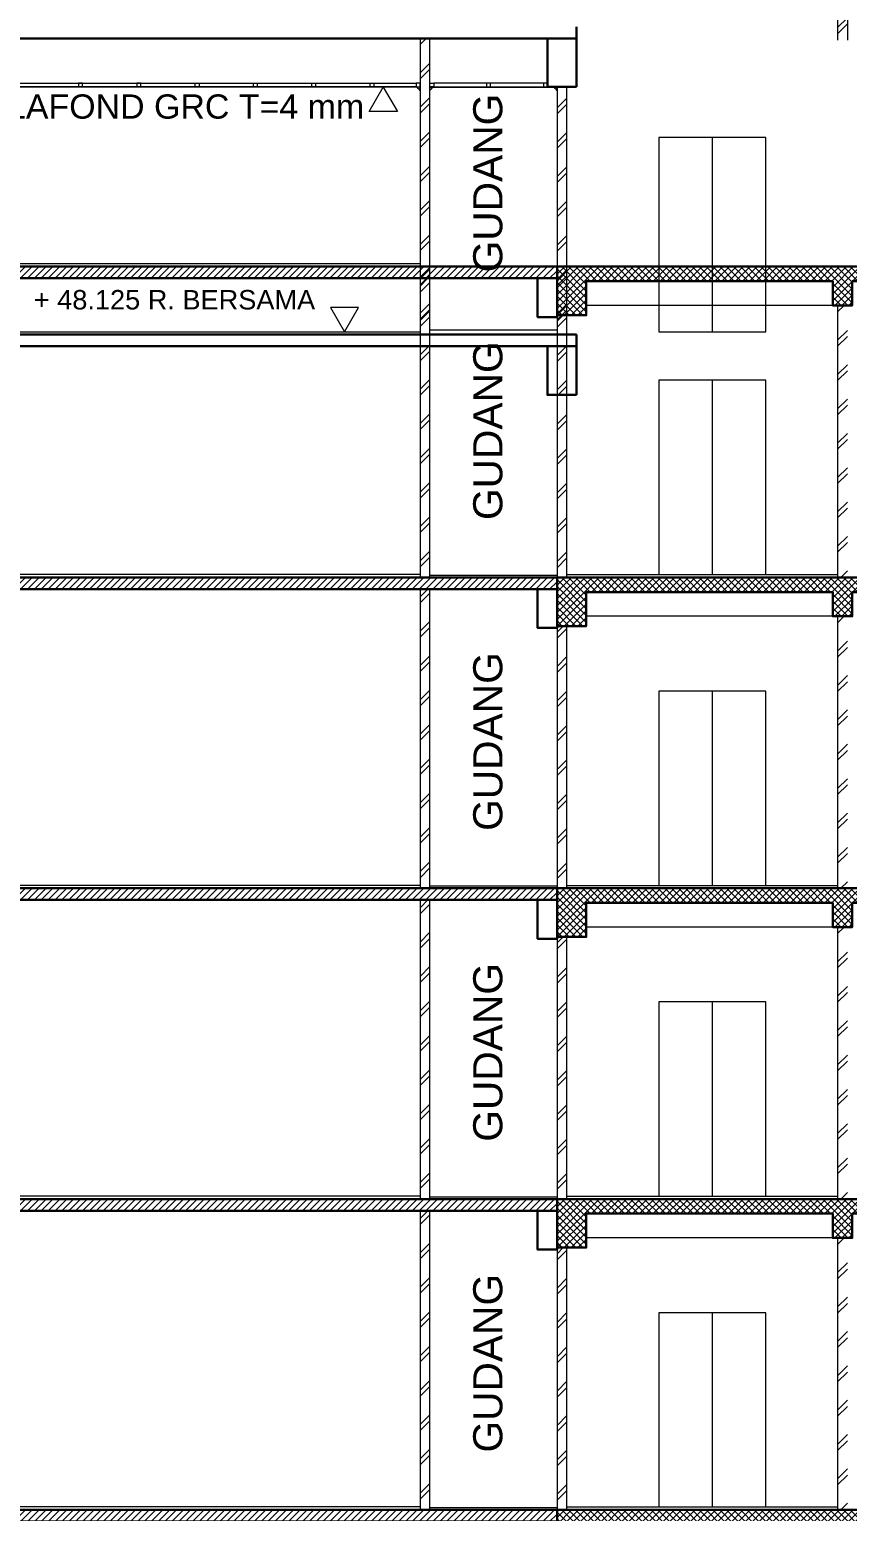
# Model space of a CAD drawing. Header units: millimetres. Extents: x -16 to 103, y -17 to 67.
# Drawn here: x 56.52 to 64.94, y 35.96 to 51.21 of the extents above; entities that cross this region are included whole.
import ezdxf

# ---------------------------------------------------------------- set-up
doc = ezdxf.new("R2010")
doc.units = ezdxf.units.MM
for name, color, linetype, lineweight in [('ars', 11, 'Continuous', 0), ('BLK', 1, 'Continuous', 30), ('lan', 7, 'Continuous', 15), ('NOT', 7, 'Continuous', 20), ('pla', 81, 'Continuous', 15), ('tem', 5, 'Continuous', 20)]:
    doc.layers.add(name, color=color, linetype=linetype, lineweight=lineweight)
doc.styles.add('S', font='simplex', dxfattribs={"width": 0.75})
doc.styles.get("Standard").update_dxf_attribs({"font": 'arial.ttf'})

# ---------------------------------------------------------------- blocks, each defined once
blk = doc.blocks.new('PEIL')
blk.add_lwpolyline([(-0.188, 0.325), (0.188, 0.325), (0, 0)], close=True)
at = {"style": 'S', "width": 1.1, "flags": 4}
blk.add_attdef('CAT', (0.265, 0.036), '', height=0.2, dxfattribs=at)
blk = doc.blocks.new('PEILA')
blk.add_lwpolyline([(-0.188, -0.325), (0.188, -0.325), (0, 0)], close=True)
at = {"style": 'S', "width": 1.1, "flags": 4}
blk.add_attdef('CAT', (0.265, -0.289), '', height=0.2, dxfattribs=at)

msp = doc.modelspace()

# ---------------------------------------------------------------- hatches: boundary and pattern name
at = {"layer": 'ars'}
h = msp.add_hatch(dxfattribs=at)
h.set_pattern_fill('TEMBOK', color=256, scale=0.25)
h.set_pattern_definition([(45, (9.51217, 52.125), (-0.1767767, 0.1767767), []), (45, (9.57467, 52.125), (-0.1767767, 0.1767767), [])])
h.paths.add_polyline_path([(64.8378, 54.175), (64.9378, 54.175), (64.9378, 51.105), (64.8378, 51.105)])
h = msp.add_hatch(dxfattribs=at)
h.set_pattern_fill('TEMBOK', color=256, scale=0.25)
h.set_pattern_definition([(45, (13.81, 47.175), (-0.1767767, 0.1767767), []), (45, (13.8725, 47.175), (-0.1767767, 0.1767767), [])])
h.paths.add_polyline_path([(60.54, 51.125), (60.64, 51.125), (60.64, 48.075), (60.54, 48.075)])
h = msp.add_hatch(dxfattribs=at)
h.set_pattern_fill('TEMBOK', color=256, scale=0.25)
h.set_pattern_definition([(45, (12.4, 47.175), (-0.1767767, 0.1767767), []), (45, (12.4625, 47.175), (-0.1767767, 0.1767767), [])])
h.paths.add_polyline_path([(61.95, 50.625), (62.05, 50.625), (62.05, 48.075), (61.95, 48.075)])
h = msp.add_hatch(dxfattribs=at)
h.set_pattern_fill('_USER', color=256, scale=0.05, angle=45, pattern_type=0)
h.set_pattern_definition([(45, (0, 38.4), (-0.03535534, 0.03535534), [])])
h.paths.add_polyline_path([(55.75, 48.655), (61.95, 48.655), (61.95, 48.775), (55.75, 48.775)])
h = msp.add_hatch(dxfattribs=at)
h.set_pattern_fill('_USER', color=256, scale=0.05, angle=45, double=1, pattern_type=0)
h.set_pattern_definition([(45, (0, 44.8), (-0.03535534, 0.03535534), []), (135, (0, 44.8), (-0.03535534, -0.03535534), [])])
h.paths.add_polyline_path([(68.25, 48.775), (68.25, 48.275), (67.95, 48.275), (67.95, 48.625), (64.9878, 48.625), (64.9878, 48.375), (64.7878, 48.375), (64.7878, 48.625), (62.25, 48.625), (62.25, 48.275), (61.95, 48.275), (61.95, 48.775)])
h = msp.add_hatch(dxfattribs=at)
h.set_pattern_fill('TEMBOK', color=256, scale=0.25)
h.set_pattern_definition([(45, (13.81, 44.625), (-0.1767767, 0.1767767), []), (45, (13.8725, 44.625), (-0.1767767, 0.1767767), [])])
h.paths.add_polyline_path([(60.54, 48.655), (60.64, 48.655), (60.64, 45.575), (60.54, 45.575)])
h = msp.add_hatch(dxfattribs=at)
h.set_pattern_fill('TEMBOK', color=256, scale=0.25)
h.set_pattern_definition([(45, (9.51217, 45.725), (-0.1767767, 0.1767767), []), (45, (9.57467, 45.725), (-0.1767767, 0.1767767), [])])
h.paths.add_polyline_path([(64.8378, 48.375), (64.9378, 48.375), (64.9378, 45.575), (64.8378, 45.575)])
h = msp.add_hatch(dxfattribs=at)
h.set_pattern_fill('TEMBOK', color=256, scale=0.25)
h.set_pattern_definition([(45, (12.4, 44.625), (-0.1767767, 0.1767767), []), (45, (12.4625, 44.625), (-0.1767767, 0.1767767), [])])
h.paths.add_polyline_path([(61.95, 48.275), (62.05, 48.275), (62.05, 45.575), (61.95, 45.575)])
h = msp.add_hatch(dxfattribs=at)
h.set_pattern_fill('_USER', color=256, scale=0.05, angle=45, pattern_type=0)
h.set_pattern_definition([(45, (0, 35.2), (-0.03535534, 0.03535534), [])])
h.paths.add_polyline_path([(55.75, 45.455), (61.95, 45.455), (61.95, 45.575), (55.75, 45.575)])
h = msp.add_hatch(dxfattribs=at)
h.set_pattern_fill('_USER', color=256, scale=0.05, angle=45, double=1, pattern_type=0)
h.set_pattern_definition([(45, (0, 41.6), (-0.03535534, 0.03535534), []), (135, (0, 41.6), (-0.03535534, -0.03535534), [])])
h.paths.add_polyline_path([(68.25, 45.575), (68.25, 45.075), (67.95, 45.075), (67.95, 45.425), (64.9878, 45.425), (64.9878, 45.175), (64.7878, 45.175), (64.7878, 45.425), (62.25, 45.425), (62.25, 45.075), (61.95, 45.075), (61.95, 45.575)])
h = msp.add_hatch(dxfattribs=at)
h.set_pattern_fill('TEMBOK', color=256, scale=0.25)
h.set_pattern_definition([(45, (13.81, 41.425), (-0.1767767, 0.1767767), []), (45, (13.8725, 41.425), (-0.1767767, 0.1767767), [])])
h.paths.add_polyline_path([(60.54, 45.455), (60.64, 45.455), (60.64, 42.375), (60.54, 42.375)])
h = msp.add_hatch(dxfattribs=at)
h.set_pattern_fill('TEMBOK', color=256, scale=0.25)
h.set_pattern_definition([(45, (9.51217, 42.525), (-0.1767767, 0.1767767), []), (45, (9.57467, 42.525), (-0.1767767, 0.1767767), [])])
h.paths.add_polyline_path([(64.8378, 45.175), (64.9378, 45.175), (64.9378, 42.375), (64.8378, 42.375)])
h = msp.add_hatch(dxfattribs=at)
h.set_pattern_fill('TEMBOK', color=256, scale=0.25)
h.set_pattern_definition([(45, (12.4, 41.425), (-0.1767767, 0.1767767), []), (45, (12.4625, 41.425), (-0.1767767, 0.1767767), [])])
h.paths.add_polyline_path([(61.95, 45.075), (62.05, 45.075), (62.05, 42.375), (61.95, 42.375)])
h = msp.add_hatch(dxfattribs=at)
h.set_pattern_fill('_USER', color=256, scale=0.05, angle=45, pattern_type=0)
h.set_pattern_definition([(45, (0, 32), (-0.03535534, 0.03535534), [])])
h.paths.add_polyline_path([(55.75, 42.255), (61.95, 42.255), (61.95, 42.375), (55.75, 42.375)])
h = msp.add_hatch(dxfattribs=at)
h.set_pattern_fill('_USER', color=256, scale=0.05, angle=45, double=1, pattern_type=0)
h.set_pattern_definition([(45, (0, 38.4), (-0.03535534, 0.03535534), []), (135, (0, 38.4), (-0.03535534, -0.03535534), [])])
h.paths.add_polyline_path([(68.25, 42.375), (68.25, 41.875), (67.95, 41.875), (67.95, 42.225), (64.9878, 42.225), (64.9878, 41.975), (64.7878, 41.975), (64.7878, 42.225), (62.25, 42.225), (62.25, 41.875), (61.95, 41.875), (61.95, 42.375)])
h = msp.add_hatch(dxfattribs=at)
h.set_pattern_fill('TEMBOK', color=256, scale=0.25)
h.set_pattern_definition([(45, (13.81, 38.225), (-0.1767767, 0.1767767), []), (45, (13.8725, 38.225), (-0.1767767, 0.1767767), [])])
h.paths.add_polyline_path([(60.54, 42.255), (60.64, 42.255), (60.64, 39.175), (60.54, 39.175)])
h = msp.add_hatch(dxfattribs=at)
h.set_pattern_fill('TEMBOK', color=256, scale=0.25)
h.set_pattern_definition([(45, (9.51217, 39.325), (-0.1767767, 0.1767767), []), (45, (9.57467, 39.325), (-0.1767767, 0.1767767), [])])
h.paths.add_polyline_path([(64.8378, 41.975), (64.9378, 41.975), (64.9378, 39.175), (64.8378, 39.175)])
h = msp.add_hatch(dxfattribs=at)
h.set_pattern_fill('TEMBOK', color=256, scale=0.25)
h.set_pattern_definition([(45, (12.4, 38.225), (-0.1767767, 0.1767767), []), (45, (12.4625, 38.225), (-0.1767767, 0.1767767), [])])
h.paths.add_polyline_path([(61.95, 41.875), (62.05, 41.875), (62.05, 39.175), (61.95, 39.175)])
h = msp.add_hatch(dxfattribs=at)
h.set_pattern_fill('_USER', color=256, scale=0.05, angle=45, pattern_type=0)
h.set_pattern_definition([(45, (0, 28.8), (-0.03535534, 0.03535534), [])])
h.paths.add_polyline_path([(55.75, 39.055), (61.95, 39.055), (61.95, 39.175), (55.75, 39.175)])
h = msp.add_hatch(dxfattribs=at)
h.set_pattern_fill('TEMBOK', color=256, scale=0.25)
h.set_pattern_definition([(45, (13.81, 35.025), (-0.1767767, 0.1767767), []), (45, (13.8725, 35.025), (-0.1767767, 0.1767767), [])])
h.paths.add_polyline_path([(60.54, 39.055), (60.64, 39.055), (60.64, 35.975), (60.54, 35.975)])
h = msp.add_hatch(dxfattribs=at)
h.set_pattern_fill('_USER', color=256, scale=0.05, angle=45, double=1, pattern_type=0)
h.set_pattern_definition([(45, (0, 35.2), (-0.03535534, 0.03535534), []), (135, (0, 35.2), (-0.03535534, -0.03535534), [])])
h.paths.add_polyline_path([(68.25, 39.175), (68.25, 38.675), (67.95, 38.675), (67.95, 39.025), (64.9878, 39.025), (64.9878, 38.775), (64.7878, 38.775), (64.7878, 39.025), (62.25, 39.025), (62.25, 38.675), (61.95, 38.675), (61.95, 39.175)])
h = msp.add_hatch(dxfattribs=at)
h.set_pattern_fill('TEMBOK', color=256, scale=0.25)
h.set_pattern_definition([(45, (9.51217, 36.125), (-0.1767767, 0.1767767), []), (45, (9.57467, 36.125), (-0.1767767, 0.1767767), [])])
h.paths.add_polyline_path([(64.8378, 38.775), (64.9378, 38.775), (64.9378, 35.975), (64.8378, 35.975)])
h = msp.add_hatch(dxfattribs=at)
h.set_pattern_fill('TEMBOK', color=256, scale=0.25)
h.set_pattern_definition([(45, (12.4, 35.025), (-0.1767767, 0.1767767), []), (45, (12.4625, 35.025), (-0.1767767, 0.1767767), [])])
h.paths.add_polyline_path([(61.95, 38.675), (62.05, 38.675), (62.05, 35.975), (61.95, 35.975)])
h = msp.add_hatch(dxfattribs=at)
h.set_pattern_fill('_USER', color=256, scale=0.05, angle=45, pattern_type=0)
h.set_pattern_definition([(45, (0, 25.6), (-0.03535534, 0.03535534), [])])
h.paths.add_polyline_path([(55.75, 35.855), (61.95, 35.855), (61.95, 35.975), (55.75, 35.975)])
h = msp.add_hatch(dxfattribs=at)
h.set_pattern_fill('_USER', color=256, scale=0.05, angle=45, double=1, pattern_type=0)
h.set_pattern_definition([(45, (0, 32), (-0.03535534, 0.03535534), []), (135, (0, 32), (-0.03535534, -0.03535534), [])])
h.paths.add_polyline_path([(68.25, 35.975), (68.25, 35.475), (67.95, 35.475), (67.95, 35.825), (64.9878, 35.825), (64.9878, 35.575), (64.7878, 35.575), (64.7878, 35.825), (62.25, 35.825), (62.25, 35.475), (61.95, 35.475), (61.95, 35.975)])

# ---------------------------------------------------------------- linework, layer by layer
for p, q in [((60.54, 50.621), (55.85, 50.621)), ((60.64, 50.621), (61.95, 50.621))]:
    msp.add_line(p, q, dxfattribs=at)
for points in [[(60.515, 50.616), (60.515, 50.611, -0.4142136), (60.53, 50.596), (60.535, 50.596), (60.535, 50.591), (60.54, 50.591), (60.54, 50.621), (60.51, 50.621), (60.51, 50.616)], [(60.665, 50.616), (60.665, 50.611, 0.4142136), (60.65, 50.596), (60.645, 50.596), (60.645, 50.591), (60.64, 50.591), (60.64, 50.621), (60.67, 50.621), (60.67, 50.616)], [(61.925, 50.616), (61.925, 50.611, -0.4142136), (61.94, 50.596), (61.945, 50.596), (61.945, 50.591), (61.95, 50.591), (61.95, 50.621), (61.92, 50.621), (61.92, 50.616)]]:
    msp.add_lwpolyline(points, format="xyb", close=True, dxfattribs=at)
at = {"layer": 'BLK', "linetype": 'Continuous', "ltscale": 2}
for p, q in [((62.15, 51.125), (55.95, 51.125)), ((55.75, 48.775), (61.95, 48.775)), ((55.75, 48.655), (61.95, 48.655)), ((50.6, 48.075), (62.15, 48.075)), ((61.85, 47.955), (55.95, 47.955))]:
    msp.add_line(p, q, dxfattribs=at)
at = {"layer": 'BLK'}
for p, q in [((62.15, 51.125), (62.15, 51.245)), ((62.15, 47.955), (62.15, 48.075))]:
    msp.add_line(p, q, dxfattribs=at)
for points in [[(62.15, 50.625), (61.85, 50.625), (61.85, 51.125), (62.15, 51.125)], [(55.75, 48.655), (61.95, 48.655), (61.95, 48.775), (55.75, 48.775)], [(68.25, 48.775), (68.25, 48.275), (67.95, 48.275), (67.95, 48.625), (64.9878, 48.625), (64.9878, 48.375), (64.7878, 48.375), (64.7878, 48.625), (62.25, 48.625), (62.25, 48.275), (61.95, 48.275), (61.95, 48.775)], [(61.95, 48.255), (61.75, 48.255), (61.75, 48.655), (61.95, 48.655)], [(62.15, 47.455), (61.85, 47.455), (61.85, 47.955), (62.15, 47.955)], [(55.75, 45.455), (61.95, 45.455), (61.95, 45.575), (55.75, 45.575)], [(68.25, 45.575), (68.25, 45.075), (67.95, 45.075), (67.95, 45.425), (64.9878, 45.425), (64.9878, 45.175), (64.7878, 45.175), (64.7878, 45.425), (62.25, 45.425), (62.25, 45.075), (61.95, 45.075), (61.95, 45.575)], [(61.95, 45.055), (61.75, 45.055), (61.75, 45.455), (61.95, 45.455)], [(55.75, 42.255), (61.95, 42.255), (61.95, 42.375), (55.75, 42.375)], [(68.25, 42.375), (68.25, 41.875), (67.95, 41.875), (67.95, 42.225), (64.9878, 42.225), (64.9878, 41.975), (64.7878, 41.975), (64.7878, 42.225), (62.25, 42.225), (62.25, 41.875), (61.95, 41.875), (61.95, 42.375)], [(61.95, 41.855), (61.75, 41.855), (61.75, 42.255), (61.95, 42.255)], [(55.75, 39.055), (61.95, 39.055), (61.95, 39.175), (55.75, 39.175)], [(61.95, 38.655), (61.75, 38.655), (61.75, 39.055), (61.95, 39.055)], [(68.25, 39.175), (68.25, 38.675), (67.95, 38.675), (67.95, 39.025), (64.9878, 39.025), (64.9878, 38.775), (64.7878, 38.775), (64.7878, 39.025), (62.25, 39.025), (62.25, 38.675), (61.95, 38.675), (61.95, 39.175)], [(55.75, 35.855), (61.95, 35.855), (61.95, 35.975), (55.75, 35.975)], [(68.25, 35.975), (68.25, 35.475), (67.95, 35.475), (67.95, 35.825), (64.9878, 35.825), (64.9878, 35.575), (64.7878, 35.575), (64.7878, 35.825), (62.25, 35.825), (62.25, 35.475), (61.95, 35.475), (61.95, 35.975)]]:
    msp.add_lwpolyline(points, close=True, dxfattribs=at)
at = {"layer": 'lan'}
for p, q in [((63.5482, 48.105), (63.5482, 50.105)), ((60.54, 48.805), (55.85, 48.805)), ((64.7878, 48.375), (62.25, 48.375)), ((55.85, 48.105), (60.54, 48.105)), ((60.64, 48.125), (61.95, 48.125)), ((63.5482, 45.605), (63.5482, 47.605)), ((60.54, 45.605), (55.85, 45.605)), ((61.95, 45.595), (60.64, 45.595)), ((62.05, 45.605), (64.8378, 45.605)), ((64.7878, 45.175), (62.25, 45.175)), ((63.5482, 42.405), (63.5482, 44.405)), ((60.54, 42.405), (55.85, 42.405)), ((61.95, 42.395), (60.64, 42.395)), ((62.05, 42.405), (64.8378, 42.405)), ((64.7878, 41.975), (62.25, 41.975)), ((63.5482, 39.205), (63.5482, 41.205)), ((60.54, 39.205), (55.85, 39.205)), ((61.95, 39.195), (60.64, 39.195)), ((62.05, 39.205), (64.8378, 39.205)), ((64.7878, 38.775), (62.25, 38.775)), ((63.5482, 36.005), (63.5482, 38.005)), ((60.54, 36.005), (55.85, 36.005)), ((62.05, 36.005), (64.8378, 36.005)), ((61.95, 35.995), (60.64, 35.995))]:
    msp.add_line(p, q, dxfattribs=at)
for points in [[(62.9982, 48.105), (64.0982, 48.105), (64.0982, 50.105), (62.9982, 50.105)], [(62.9982, 45.605), (64.0982, 45.605), (64.0982, 47.605), (62.9982, 47.605)], [(62.9982, 42.405), (64.0982, 42.405), (64.0982, 44.405), (62.9982, 44.405)], [(62.9982, 39.205), (64.0982, 39.205), (64.0982, 41.205), (62.9982, 41.205)], [(62.9982, 36.005), (64.0982, 36.005), (64.0982, 38.005), (62.9982, 38.005)]]:
    msp.add_lwpolyline(points, close=True, dxfattribs=at)
at = {"layer": 'pla', "linetype": 'ByBlock'}
for p, q in [((55.99, 50.665), (60.5, 50.665)), ((61.81, 50.665), (60.68, 50.665))]:
    msp.add_line(p, q, dxfattribs=at)
at = {"layer": 'pla'}
for p, q in [((60.5, 50.625), (55.95, 50.625)), ((60.68, 50.625), (61.85, 50.625))]:
    msp.add_line(p, q, dxfattribs=at)
for points in [[(57.025, 50.625), (57.065, 50.625), (57.065, 50.665), (57.025, 50.665)], [(57.625, 50.625), (57.665, 50.625), (57.665, 50.665), (57.625, 50.665)], [(58.265, 50.625), (58.225, 50.625), (58.225, 50.665), (58.265, 50.665)], [(58.865, 50.625), (58.825, 50.625), (58.825, 50.665), (58.865, 50.665)], [(59.465, 50.625), (59.425, 50.625), (59.425, 50.665), (59.465, 50.665)], [(60.065, 50.625), (60.025, 50.625), (60.025, 50.665), (60.065, 50.665)], [(60.5, 50.625), (60.54, 50.625), (60.54, 50.665), (60.5, 50.665)], [(60.68, 50.625), (60.64, 50.625), (60.64, 50.665), (60.68, 50.665)], [(61.225, 50.625), (61.265, 50.625), (61.265, 50.665), (61.225, 50.665)], [(61.81, 50.625), (61.85, 50.625), (61.85, 50.665), (61.81, 50.665)]]:
    msp.add_lwpolyline(points, close=True, dxfattribs=at)
at = {"layer": 'tem'}
for p, q in [((64.8378, 54.175), (64.8378, 51.105)), ((64.9378, 54.175), (64.9378, 51.105)), ((64.8378, 48.375), (64.8378, 45.575)), ((64.8378, 45.175), (64.8378, 42.375)), ((64.8378, 41.975), (64.8378, 39.175)), ((64.8378, 38.775), (64.8378, 35.975))]:
    msp.add_line(p, q, dxfattribs=at)
for points in [[(60.64, 48.075), (60.64, 51.125), (60.54, 51.125), (60.54, 48.075)], [(62.05, 48.075), (62.05, 50.625), (61.95, 50.625), (61.95, 48.075)], [(60.64, 45.575), (60.64, 48.655), (60.54, 48.655), (60.54, 45.575)], [(62.05, 45.575), (62.05, 48.275), (61.95, 48.275), (61.95, 45.575)], [(60.64, 42.375), (60.64, 45.455), (60.54, 45.455), (60.54, 42.375)], [(62.05, 42.375), (62.05, 45.075), (61.95, 45.075), (61.95, 42.375)], [(60.64, 39.175), (60.64, 42.255), (60.54, 42.255), (60.54, 39.175)], [(62.05, 39.175), (62.05, 41.875), (61.95, 41.875), (61.95, 39.175)], [(60.64, 35.975), (60.64, 39.055), (60.54, 39.055), (60.54, 35.975)], [(62.05, 35.975), (62.05, 38.675), (61.95, 38.675), (61.95, 35.975)]]:
    msp.add_lwpolyline(points, close=True, dxfattribs=at)

# ---------------------------------------------------------------- block references
at = {"layer": 'lan', "linetype": 'ByBlock'}
ref = msp.add_blockref('PEILA', (60.1614, 50.621), dxfattribs=dict(at, xscale=-0.7698003589194978, yscale=0.7698003589194978, zscale=0.7698003589194978))
ref.add_attrib('CAT', '+ 50.695 PLAFOND GRC T=4 mm', (54.5893, 50.2984), dxfattribs={"layer": '0', "height": 0.25, "flags": 4})
ref = msp.add_blockref('PEIL', (59.7623, 48.105), dxfattribs=dict(at, xscale=-0.769800358919501, yscale=0.769800358919501, zscale=0.769800358919501))
ref.add_attrib('CAT', '+ 48.125 R. BERSAMA', (56.5643, 48.3342), dxfattribs={"layer": '0', "height": 0.2, "flags": 4})

# ---------------------------------------------------------------- texts
at = {"layer": 'NOT', "char_height": 0.3, "attachment_point": 7, "rotation": 90}
for insert in [(61.3912, 48.2802), (61.3912, 45.7302), (61.3912, 42.5302), (61.3912, 39.3302), (61.3912, 36.1302)]:
    msp.add_mtext_dynamic_manual_height_columns('\\pi0.43537;GUDANG', width=2.661726, gutter_width=1, heights=[0], dxfattribs=dict(at, insert=insert))

doc.saveas('drawing.dxf')
